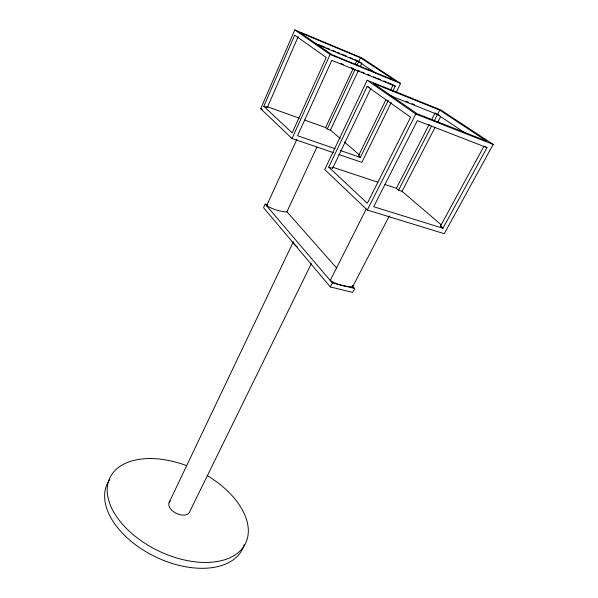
<?xml version="1.0" encoding="UTF-8"?>
<svg xmlns="http://www.w3.org/2000/svg" width="598" height="598" viewBox="0 0 598 598"><rect width="100%" height="100%" fill="white"/><g stroke="black" fill="none" stroke-linecap="round" stroke-linejoin="round"><path stroke-width="0.9" d="M333.572 152.707L292.033 138.527L260.706 108.761L294.799 29.9L361.917 57.976L400.585 83.443L396.1 92.585M263.815 106.324L294.665 35.133L326.246 57.483L292.183 132.891L263.815 106.324L267.299 107.573L298.185 36.59M292.033 138.527L330.111 54.463L294.799 29.9M267.695 204.837L265.161 204.105L263.539 207.67L330.335 286.95L352.656 292.392L354.681 288.475L352.215 285.68M316.88 147.138L286.853 211.984C279.864 211.587 272.748 209.151 266.611 205.802L296.914 139.237M366.26 209.001L330.26 280.432C336.696 284.603 344.979 286.793 352.648 286.846L352.259 285.837M340.225 138.459L330.455 130.11L327.263 128.966L325.641 127.576L353.007 68.875M354.965 64.681L356.916 60.488L354.33 59.411M327.263 128.966L355.167 69.256M356.737 65.892L360.512 57.819L299.957 32.516L331.905 54.657L395.166 80.7L360.512 57.819M330.455 130.11L358.374 70.564M360.34 66.371L361.917 63.014M367.157 80.222L324.714 169.57L367.322 210.04L444.262 233.698L493.186 144.424L440.838 109.95L367.157 80.222L415.782 114.039L493.186 144.424M367.165 86.433L410.617 117.186L367.314 203.26L328.728 167.126L367.165 86.433L369.504 87.368M169.152 502.425L293.439 241.532M371.059 87.988L332.585 168.397L328.728 167.126M385.837 99.829L358.531 155.809L360.392 157.401L388.266 100.412M390.733 89.797L393.178 84.789M392.774 91.195L395.233 86.164L393.858 85.245M311.356 263.643L189.446 512.209A11.265 6.675 25.8 0 1 184.476 515.095L181.897 515.05A11.265 6.675 25.8 0 1 170.774 509.16A11.265 6.675 25.8 0 1 170.273 501.049M391.212 102.55L361.85 162.364L338.872 154.516M367.322 210.04L415.782 114.039M330.335 286.95L332.353 282.959L265.161 204.105M441.279 224.855L402.028 191.3L398.545 190.149L396.392 188.303L429.155 124.489M431.711 119.518L435.112 112.887M398.545 190.149L431.577 126.006M434.111 121.073L439.747 110.129L373.279 83.339L417.217 113.799L486.705 141.121L439.747 110.129M352.648 286.846L389.298 215.93M402.028 191.3L435.008 127.486M437.572 122.515L440.577 116.715M484.873 146.241L486.989 147.654L442.969 228.279L440.449 226.119L483.73 146.592M267.254 205.346L266.611 205.802M332.353 282.959L354.681 288.475M442.969 228.279L373.713 206.714L417.352 120.639L486.989 147.654M440.449 226.119L441.9 226.567M332.361 167.126L377.973 182.211M384.992 184.535L396.392 188.303M335.074 148.678L297.535 135.739L331.838 60.323L395.233 86.164M340.314 150.479L360.392 157.401M260.706 108.761L262.455 109.382M267.583 106.825L299.254 118.142M304.531 120.026L325.641 127.576M405.848 101.204L408.427 102.236M411.873 103.611L414.451 104.643M390.046 95.56L439.605 115.332M341.047 63.523L343.611 64.569M351.303 67.701L353.867 68.748M357.283 70.145L359.846 71.192M361.558 71.887L364.122 72.934M367.538 74.324L370.102 75.37M373.518 76.768L376.082 77.815M377.794 78.51L380.358 79.556M383.774 80.954L386.338 81.993M388.05 82.696L392.318 84.438M330.111 54.463L400.585 83.443M318.106 44.379L325.006 47.242M326.732 47.96L329.319 49.036M332.772 50.464L335.358 51.54M337.085 52.258L339.671 53.327M341.391 54.044L346.571 56.19M350.017 57.625L352.603 58.701M315.236 43.661L358.703 61.684M359.51 62.02L361.11 62.685M357.514 60.884L376.321 73.494M435.71 113.291L465.042 132.95M344.411 142.04L359.764 155.166M266.319 106.653L267.299 107.573M286.801 211.64L336.786 268.218M297.782 247.258A12.917 3.73 25.8 0 1 293.379 242.579M207.117 475.522A75.341 44.768 25.8 0 1 224.243 559.885A75.341 44.768 25.8 0 1 110.271 504.959A75.341 44.768 25.8 0 1 186.651 465.655M244.261 544.606A75.094 45.119 25.8 0 1 155.51 556.858A75.094 45.119 25.8 0 1 109.621 479.716"/></g></svg>
